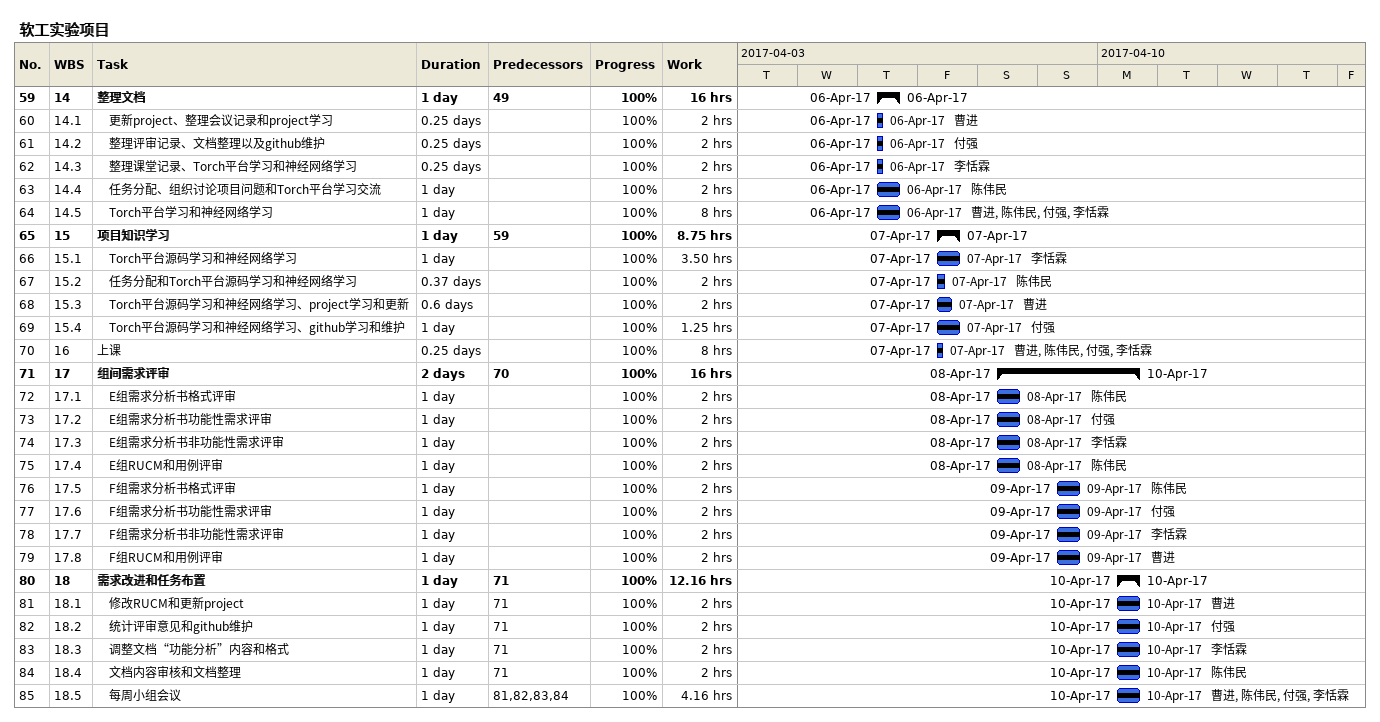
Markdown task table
软工实验项目

| ID | WBS | Task | Duration | Start | Finish | Predecessors | Resources | % complete | Work (h) |
|---|---|---|---|---|---|---|---|---|---|
| 59 | 14 | **整理文档** | 1d | 2017-04-06 | 2017-04-06 | 49 |  | 100 | 16 |
| 60 | 14.1 | 更新project、整理会议记录和project学习 | 0.25d | 2017-04-06 | 2017-04-06 |  | 曹进 | 100 | 2 |
| 61 | 14.2 | 整理评审记录、文档整理以及github维护 | 0.25d | 2017-04-06 | 2017-04-06 |  | 付强 | 100 | 2 |
| 62 | 14.3 | 整理课堂记录、Torch平台学习和神经网络学习 | 0.25d | 2017-04-06 | 2017-04-06 |  | 李恬霖 | 100 | 2 |
| 63 | 14.4 | 任务分配、组织讨论项目问题和Torch平台学习交流 | 1d | 2017-04-06 | 2017-04-06 |  | 陈伟民 | 100 | 2 |
| 64 | 14.5 | Torch平台学习和神经网络学习 | 1d | 2017-04-06 | 2017-04-06 |  | 曹进, 陈伟民, 付强, 李恬霖 | 100 | 8 |
| 65 | 15 | **项目知识学习** | 1d | 2017-04-07 | 2017-04-07 | 59 |  | 100 | 8.75 |
| 66 | 15.1 | Torch平台源码学习和神经网络学习 | 1d | 2017-04-07 | 2017-04-07 |  | 李恬霖 | 100 | 3.50 |
| 67 | 15.2 | 任务分配和Torch平台源码学习和神经网络学习 | 0.37d | 2017-04-07 | 2017-04-07 |  | 陈伟民 | 100 | 2 |
| 68 | 15.3 | Torch平台源码学习和神经网络学习、project学习和更新 | 0.6d | 2017-04-07 | 2017-04-07 |  | 曹进 | 100 | 2 |
| 69 | 15.4 | Torch平台源码学习和神经网络学习、github学习和维护 | 1d | 2017-04-07 | 2017-04-07 |  | 付强 | 100 | 1.25 |
| 70 | 16 | 上课 | 0.25d | 2017-04-07 | 2017-04-07 |  | 曹进, 陈伟民, 付强, 李恬霖 | 100 | 8 |
| 71 | 17 | **组间需求评审** | 2d | 2017-04-08 | 2017-04-10 | 70 |  | 100 | 16 |
| 72 | 17.1 | E组需求分析书格式评审 | 1d | 2017-04-08 | 2017-04-08 |  | 陈伟民 | 100 | 2 |
| 73 | 17.2 | E组需求分析书功能性需求评审 | 1d | 2017-04-08 | 2017-04-08 |  | 付强 | 100 | 2 |
| 74 | 17.3 | E组需求分析书非功能性需求评审 | 1d | 2017-04-08 | 2017-04-08 |  | 李恬霖 | 100 | 2 |
| 75 | 17.4 | E组RUCM和用例评审 | 1d | 2017-04-08 | 2017-04-08 |  | 陈伟民 | 100 | 2 |
| 76 | 17.5 | F组需求分析书格式评审 | 1d | 2017-04-09 | 2017-04-09 |  | 陈伟民 | 100 | 2 |
| 77 | 17.6 | F组需求分析书功能性需求评审 | 1d | 2017-04-09 | 2017-04-09 |  | 付强 | 100 | 2 |
| 78 | 17.7 | F组需求分析书非功能性需求评审 | 1d | 2017-04-09 | 2017-04-09 |  | 李恬霖 | 100 | 2 |
| 79 | 17.8 | F组RUCM和用例评审 | 1d | 2017-04-09 | 2017-04-09 |  | 曹进 | 100 | 2 |
| 80 | 18 | **需求改进和任务布置** | 1d | 2017-04-10 | 2017-04-10 | 71 |  | 100 | 12.16 |
| 81 | 18.1 | 修改RUCM和更新project | 1d | 2017-04-10 | 2017-04-10 | 71 | 曹进 | 100 | 2 |
| 82 | 18.2 | 统计评审意见和github维护 | 1d | 2017-04-10 | 2017-04-10 | 71 | 付强 | 100 | 2 |
| 83 | 18.3 | 调整文档“功能分析”内容和格式 | 1d | 2017-04-10 | 2017-04-10 | 71 | 李恬霖 | 100 | 2 |
| 84 | 18.4 | 文档内容审核和文档整理 | 1d | 2017-04-10 | 2017-04-10 | 71 | 陈伟民 | 100 | 2 |
| 85 | 18.5 | 每周小组会议 | 1d | 2017-04-10 | 2017-04-10 | 81, 82, 83, 84 | 曹进, 陈伟民, 付强, 李恬霖 | 100 | 4.16 |
